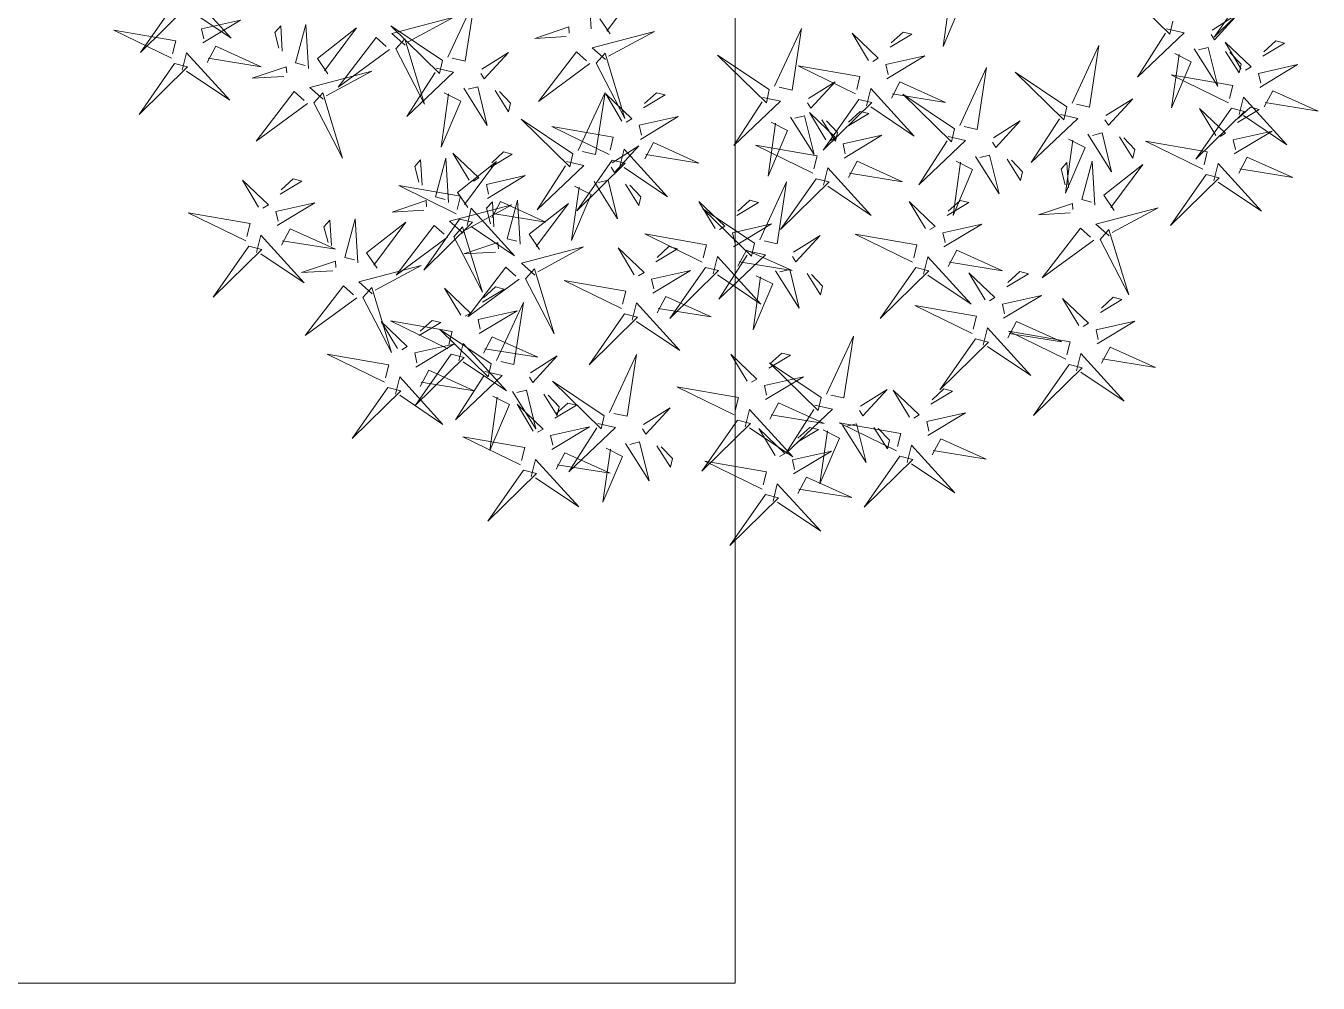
# Model space of a CAD drawing. Header units: metres. Extents: x 2999 to 3109, y 1752 to 1796.
# Drawn here: x 3028.4326 to 3028.8682, y 1762.5536 to 1762.8762 of the extents above; entities that cross this region are included whole.
import ezdxf

# ---------------------------------------------------------------- set-up
doc = ezdxf.new("R2010")
doc.units = ezdxf.units.M
doc.layers.add('PAREDES', color=7, linetype='Continuous')

msp = doc.modelspace()

# ---------------------------------------------------------------- linework, layer by layer
at = {"layer": 'PAREDES', "color": 253, "lineweight": 0}
for p, q in [((3028.67167, 1762.55356), (3028.67167, 1763.15356)), ((3028.48722, 1762.88806), (3028.50183, 1762.87203)), ((3028.62309, 1762.87519), (3028.62219, 1762.89005)), ((3028.6393, 1762.88894), (3028.62846, 1762.87445)), ((3028.80178, 1762.88941), (3028.81821, 1762.87337)), ((3028.84506, 1762.88958), (3028.83306, 1762.8724)), ((3028.83306, 1762.8724), (3028.84944, 1762.8885)), ((3028.48322, 1762.8844), (3028.47122, 1762.86722)), ((3028.57483, 1762.86567), (3028.58388, 1762.8852)), ((3028.58388, 1762.8852), (3028.5807, 1762.86434)), ((3028.74172, 1762.86926), (3028.74424, 1762.88718)), ((3028.74831, 1762.88471), (3028.74172, 1762.86926)), ((3028.47122, 1762.86722), (3028.4876, 1762.88331)), ((3028.50183, 1762.87203), (3028.48723, 1762.88185)), ((3028.55591, 1762.87364), (3028.57689, 1762.87915)), ((3028.57689, 1762.87915), (3028.56141, 1762.87077)), ((3028.83241, 1762.87477), (3028.84141, 1762.88044)), ((3028.84141, 1762.88044), (3028.83321, 1762.87151)), ((3028.48166, 1762.86528), (3028.46232, 1762.87473)), ((3028.46232, 1762.87473), (3028.48311, 1762.87112)), ((3028.50497, 1762.8781), (3028.49185, 1762.87515)), ((3028.49185, 1762.87515), (3028.49258, 1762.87187)), ((3028.49222, 1762.87041), (3028.50497, 1762.8781)), ((3028.5185, 1762.87616), (3028.5165, 1762.87391)), ((3028.51901, 1762.86766), (3028.5185, 1762.87616)), ((3028.52699, 1762.87666), (3028.52352, 1762.86367)), ((3028.52789, 1762.8618), (3028.52699, 1762.87666)), ((3028.53088, 1762.86517), (3028.5441, 1762.87555)), ((3028.5441, 1762.87555), (3028.53326, 1762.86105)), ((3028.57303, 1762.86454), (3028.55561, 1762.87619)), ((3028.55561, 1762.87619), (3028.57203, 1762.86014)), ((3028.60411, 1762.87194), (3028.6156, 1762.87581)), ((3028.6156, 1762.87581), (3028.61573, 1762.87369)), ((3028.62959, 1762.87345), (3028.62608, 1762.87857)), ((3028.68498, 1762.85583), (3028.69403, 1762.87535)), ((3028.69403, 1762.87535), (3028.69085, 1762.8545)), ((3028.81707, 1762.87516), (3028.82294, 1762.87383)), ((3028.81821, 1762.87337), (3028.8192, 1762.87776)), ((3028.48311, 1762.87112), (3028.48202, 1762.86674)), ((3028.5165, 1762.87391), (3028.51789, 1762.86866)), ((3028.53784, 1762.85552), (3028.55067, 1762.87226)), ((3028.55067, 1762.87226), (3028.55405, 1762.86927)), ((3028.56042, 1762.86965), (3028.55591, 1762.87364)), ((3028.56029, 1762.87177), (3028.5573, 1762.8684)), ((3028.56695, 1762.8498), (3028.56029, 1762.87177)), ((3028.61473, 1762.87257), (3028.60411, 1762.87194)), ((3028.62348, 1762.86883), (3028.64445, 1762.87433)), ((3028.64445, 1762.87433), (3028.62898, 1762.86596)), ((3028.71664, 1762.86456), (3028.71115, 1762.87368)), ((3028.71115, 1762.87368), (3028.71992, 1762.8653)), ((3028.72392, 1762.86896), (3028.7312, 1762.87335)), ((3028.72829, 1762.87408), (3028.72428, 1762.87042)), ((3028.7312, 1762.87335), (3028.72829, 1762.87408)), ((3028.82294, 1762.87383), (3028.80722, 1762.85891)), ((3028.80722, 1762.85891), (3028.81674, 1762.8737)), ((3028.83321, 1762.87151), (3028.83208, 1762.87331)), ((3028.84225, 1762.86161), (3028.83677, 1762.87072)), ((3028.83677, 1762.87072), (3028.84553, 1762.86234)), ((3028.84953, 1762.866), (3028.85682, 1762.8704)), ((3028.8539, 1762.87112), (3028.84989, 1762.86746)), ((3028.85682, 1762.8704), (3028.8539, 1762.87112)), ((3028.48531, 1762.86127), (3028.48676, 1762.86711)), ((3028.48676, 1762.86711), (3028.50136, 1762.85109)), ((3028.49369, 1762.86385), (3028.4966, 1762.86933)), ((3028.4966, 1762.86933), (3028.51192, 1762.86242)), ((3028.55517, 1762.86827), (3028.53784, 1762.85552)), ((3028.5573, 1762.8684), (3028.56695, 1762.8498)), ((3028.58624, 1762.86155), (3028.59523, 1762.86721)), ((3028.59523, 1762.86721), (3028.58704, 1762.85828)), ((3028.6054, 1762.85071), (3028.61824, 1762.86745)), ((3028.61824, 1762.86745), (3028.62161, 1762.86445)), ((3028.62798, 1762.86483), (3028.62348, 1762.86883)), ((3028.62785, 1762.86695), (3028.62486, 1762.86358)), ((3028.63451, 1762.84498), (3028.62785, 1762.86695)), ((3028.68318, 1762.85469), (3028.66576, 1762.86634)), ((3028.66576, 1762.86634), (3028.68218, 1762.8503)), ((3028.73559, 1762.86606), (3028.72247, 1762.86312)), ((3028.72284, 1762.85837), (3028.73559, 1762.86606)), ((3028.78523, 1762.85008), (3028.79428, 1762.8696)), ((3028.79428, 1762.8696), (3028.7911, 1762.84875)), ((3028.81876, 1762.84859), (3028.82128, 1762.86651)), ((3028.81981, 1762.86684), (3028.82535, 1762.86404)), ((3028.82635, 1762.86844), (3028.8343, 1762.85585)), ((3028.83108, 1762.86891), (3028.82781, 1762.86811)), ((3028.8343, 1762.85585), (3028.83108, 1762.86891)), ((3028.83695, 1762.86758), (3028.84149, 1762.86039)), ((3028.84216, 1762.86332), (3028.83842, 1762.86725)), ((3028.48275, 1762.86346), (3028.47075, 1762.84628)), ((3028.47075, 1762.84628), (3028.48713, 1762.86237)), ((3028.48713, 1762.86237), (3028.48275, 1762.86346)), ((3028.51192, 1762.86242), (3028.49405, 1762.86531)), ((3028.50891, 1762.85854), (3028.5204, 1762.86242)), ((3028.5204, 1762.86242), (3028.52052, 1762.8603)), ((3028.52352, 1762.86367), (3028.52676, 1762.8628)), ((3028.53439, 1762.86006), (3028.53088, 1762.86517)), ((3028.5709, 1762.86194), (3028.57677, 1762.86061)), ((3028.57203, 1762.86014), (3028.57303, 1762.86454)), ((3028.5807, 1762.86434), (3028.5763, 1762.86534)), ((3028.62274, 1762.86346), (3028.6054, 1762.85071)), ((3028.62486, 1762.86358), (3028.63451, 1762.84498)), ((3028.71228, 1762.85324), (3028.69295, 1762.86269)), ((3028.69295, 1762.86269), (3028.71373, 1762.85908)), ((3028.71992, 1762.8653), (3028.7181, 1762.8642)), ((3028.72247, 1762.86312), (3028.72321, 1762.85983)), ((3028.74736, 1762.84259), (3028.75641, 1762.86212)), ((3028.75641, 1762.86212), (3028.75323, 1762.84126)), ((3028.82535, 1762.86404), (3028.81876, 1762.84859)), ((3028.84149, 1762.86039), (3028.84216, 1762.86332)), ((3028.84553, 1762.86234), (3028.84371, 1762.86124)), ((3028.8612, 1762.86311), (3028.84808, 1762.86016)), ((3028.84845, 1762.85542), (3028.8612, 1762.86311)), ((3028.50136, 1762.85109), (3028.48677, 1762.86091)), ((3028.51953, 1762.85917), (3028.50891, 1762.85854)), ((3028.52828, 1762.85543), (3028.54925, 1762.86094)), ((3028.54925, 1762.86094), (3028.53378, 1762.85256)), ((3028.57677, 1762.86061), (3028.56104, 1762.84568)), ((3028.56104, 1762.84568), (3028.57057, 1762.86048)), ((3028.58704, 1762.85828), (3028.58591, 1762.86008)), ((3028.69639, 1762.8517), (3028.70539, 1762.85737)), ((3028.70539, 1762.85737), (3028.69719, 1762.84844)), ((3028.71373, 1762.85908), (3028.71264, 1762.8547)), ((3028.72431, 1762.85181), (3028.72722, 1762.85729)), ((3028.72722, 1762.85729), (3028.74254, 1762.85039)), ((3028.78343, 1762.84895), (3028.76602, 1762.8606)), ((3028.76602, 1762.8606), (3028.78244, 1762.84455)), ((3028.83789, 1762.85029), (3028.81856, 1762.85973)), ((3028.81856, 1762.85973), (3028.83934, 1762.85613)), ((3028.84808, 1762.86016), (3028.84882, 1762.85688)), ((3028.5102, 1762.83732), (3028.52303, 1762.85406)), ((3028.52303, 1762.85406), (3028.52641, 1762.85106)), ((3028.53278, 1762.85144), (3028.52828, 1762.85543)), ((3028.53265, 1762.85356), (3028.52966, 1762.85019)), ((3028.53931, 1762.83159), (3028.53265, 1762.85356)), ((3028.57259, 1762.83536), (3028.57511, 1762.85328)), ((3028.57364, 1762.85361), (3028.57918, 1762.85082)), ((3028.58017, 1762.85522), (3028.58812, 1762.84263)), ((3028.58491, 1762.85569), (3028.58164, 1762.85488)), ((3028.58812, 1762.84263), (3028.58491, 1762.85569)), ((3028.59078, 1762.85436), (3028.59532, 1762.84716)), ((3028.59599, 1762.85009), (3028.59225, 1762.85402)), ((3028.61876, 1762.83418), (3028.62781, 1762.8537)), ((3028.62781, 1762.8537), (3028.62463, 1762.83285)), ((3028.63352, 1762.84412), (3028.62804, 1762.85323)), ((3028.62804, 1762.85323), (3028.6368, 1762.84485)), ((3028.64517, 1762.85363), (3028.64117, 1762.84997)), ((3028.64809, 1762.85291), (3028.64517, 1762.85363)), ((3028.68218, 1762.8503), (3028.68318, 1762.85469)), ((3028.69085, 1762.8545), (3028.68645, 1762.85549)), ((3028.71593, 1762.84924), (3028.71738, 1762.85508)), ((3028.71738, 1762.85508), (3028.73199, 1762.83905)), ((3028.74254, 1762.85039), (3028.72467, 1762.85327)), ((3028.74556, 1762.84146), (3028.72814, 1762.85311)), ((3028.72814, 1762.85311), (3028.74457, 1762.83706)), ((3028.83934, 1762.85613), (3028.83825, 1762.85175)), ((3028.84992, 1762.84885), (3028.85283, 1762.85433)), ((3028.85283, 1762.85433), (3028.86815, 1762.84743)), ((3028.52754, 1762.85006), (3028.5102, 1762.83732)), ((3028.52966, 1762.85019), (3028.53931, 1762.83159)), ((3028.57918, 1762.85082), (3028.57259, 1762.83536)), ((3028.59532, 1762.84716), (3028.59599, 1762.85009)), ((3028.64081, 1762.84851), (3028.64809, 1762.85291)), ((3028.68692, 1762.85076), (3028.67119, 1762.83584)), ((3028.67119, 1762.83584), (3028.68072, 1762.85063)), ((3028.68105, 1762.85209), (3028.68692, 1762.85076)), ((3028.69719, 1762.84844), (3028.69606, 1762.85024)), ((3028.71338, 1762.85142), (3028.70137, 1762.83424)), ((3028.70137, 1762.83424), (3028.71775, 1762.85033)), ((3028.71775, 1762.85033), (3028.71338, 1762.85142)), ((3028.73199, 1762.83905), (3028.71739, 1762.84887)), ((3028.78244, 1762.84455), (3028.78343, 1762.84895)), ((3028.7911, 1762.84875), (3028.7867, 1762.84975)), ((3028.79664, 1762.84596), (3028.80564, 1762.85162)), ((3028.80564, 1762.85162), (3028.79744, 1762.84269)), ((3028.84534, 1762.84876), (3028.84134, 1762.8451)), ((3028.84154, 1762.84628), (3028.84299, 1762.85212)), ((3028.84299, 1762.85212), (3028.8576, 1762.83609)), ((3028.84826, 1762.84803), (3028.84534, 1762.84876)), ((3028.86815, 1762.84743), (3028.85028, 1762.85031)), ((3028.61696, 1762.83304), (3028.59954, 1762.84469)), ((3028.59954, 1762.84469), (3028.61596, 1762.82865)), ((3028.6368, 1762.84485), (3028.63498, 1762.84375)), ((3028.65248, 1762.84562), (3028.63936, 1762.84267)), ((3028.63973, 1762.83793), (3028.65248, 1762.84562)), ((3028.69033, 1762.84537), (3028.69827, 1762.83278)), ((3028.69506, 1762.84584), (3028.69179, 1762.84504)), ((3028.69827, 1762.83278), (3028.69506, 1762.84584)), ((3028.70218, 1762.83783), (3028.6967, 1762.84694)), ((3028.6967, 1762.84694), (3028.70546, 1762.83856)), ((3028.70093, 1762.84451), (3028.70547, 1762.83732)), ((3028.70947, 1762.84222), (3028.71675, 1762.84661)), ((3028.71383, 1762.84734), (3028.70983, 1762.84368)), ((3028.71675, 1762.84661), (3028.71383, 1762.84734)), ((3028.78717, 1762.84502), (3028.77145, 1762.83009)), ((3028.77145, 1762.83009), (3028.78097, 1762.84488)), ((3028.7813, 1762.84635), (3028.78717, 1762.84502)), ((3028.79744, 1762.84269), (3028.79631, 1762.84449)), ((3028.83899, 1762.84846), (3028.82698, 1762.83129)), ((3028.82698, 1762.83129), (3028.84336, 1762.84738)), ((3028.83369, 1762.83924), (3028.82821, 1762.84835)), ((3028.82821, 1762.84835), (3028.83697, 1762.83998)), ((3028.84336, 1762.84738), (3028.83899, 1762.84846)), ((3028.84098, 1762.84364), (3028.84826, 1762.84803)), ((3028.8576, 1762.83609), (3028.843, 1762.84592)), ((3028.62917, 1762.83279), (3028.60983, 1762.84224)), ((3028.60983, 1762.84224), (3028.63061, 1762.83864)), ((3028.63936, 1762.84267), (3028.64009, 1762.83939)), ((3028.68274, 1762.82552), (3028.68526, 1762.84344)), ((3028.68933, 1762.84097), (3028.68274, 1762.82552)), ((3028.68379, 1762.84377), (3028.68933, 1762.84097)), ((3028.70614, 1762.84025), (3028.7024, 1762.84418)), ((3028.70547, 1762.83732), (3028.70614, 1762.84025)), ((3028.74457, 1762.83706), (3028.74556, 1762.84146)), ((3028.75323, 1762.84126), (3028.74883, 1762.84226)), ((3028.75877, 1762.83847), (3028.76777, 1762.84413)), ((3028.76777, 1762.84413), (3028.75957, 1762.8352)), ((3028.79531, 1762.84009), (3028.79205, 1762.83929)), ((3028.79853, 1762.82704), (3028.79531, 1762.84009)), ((3028.83697, 1762.83998), (3028.83515, 1762.83888)), ((3028.85265, 1762.84074), (3028.83953, 1762.8378)), ((3028.8399, 1762.83305), (3028.85265, 1762.84074)), ((3028.63061, 1762.83864), (3028.62953, 1762.83426)), ((3028.63017, 1762.83005), (3028.63916, 1762.83572)), ((3028.63916, 1762.83572), (3028.63097, 1762.82679)), ((3028.6412, 1762.83136), (3028.6441, 1762.83684)), ((3028.6441, 1762.83684), (3028.65943, 1762.82994)), ((3028.69783, 1762.8265), (3028.67849, 1762.83595)), ((3028.67849, 1762.83595), (3028.69927, 1762.83235)), ((3028.70546, 1762.83856), (3028.70364, 1762.83746)), ((3028.72114, 1762.83933), (3028.70802, 1762.83638)), ((3028.70802, 1762.83638), (3028.70875, 1762.8331)), ((3028.70839, 1762.83164), (3028.72114, 1762.83933)), ((3028.7493, 1762.83753), (3028.73358, 1762.8226)), ((3028.73358, 1762.8226), (3028.7431, 1762.83739)), ((3028.74343, 1762.83886), (3028.7493, 1762.83753)), ((3028.75957, 1762.8352), (3028.75844, 1762.837)), ((3028.78299, 1762.81977), (3028.78551, 1762.83769)), ((3028.78404, 1762.83802), (3028.78958, 1762.83523)), ((3028.79058, 1762.83963), (3028.79853, 1762.82704)), ((3028.80118, 1762.83876), (3028.80572, 1762.83157)), ((3028.80639, 1762.8345), (3028.80265, 1762.83843)), ((3028.82934, 1762.82792), (3028.81, 1762.83737)), ((3028.81, 1762.83737), (3028.83078, 1762.83376)), ((3028.83953, 1762.8378), (3028.84026, 1762.83451)), ((3028.57416, 1762.83155), (3028.57068, 1762.81856)), ((3028.57506, 1762.81669), (3028.57416, 1762.83155)), ((3028.582, 1762.82422), (3028.57652, 1762.83333)), ((3028.57652, 1762.83333), (3028.58528, 1762.82495)), ((3028.58928, 1762.82861), (3028.59657, 1762.833)), ((3028.59365, 1762.83373), (3028.58965, 1762.83007)), ((3028.59657, 1762.833), (3028.59365, 1762.83373)), ((3028.61596, 1762.82865), (3028.61696, 1762.83304)), ((3028.62463, 1762.83285), (3028.62022, 1762.83384)), ((3028.63282, 1762.82879), (3028.63427, 1762.83463)), ((3028.63427, 1762.83463), (3028.64887, 1762.8186)), ((3028.65943, 1762.82994), (3028.64156, 1762.83282)), ((3028.69927, 1762.83235), (3028.69819, 1762.82796)), ((3028.75271, 1762.83214), (3028.76066, 1762.81955)), ((3028.75744, 1762.8326), (3028.75417, 1762.8318)), ((3028.76066, 1762.81955), (3028.75744, 1762.8326)), ((3028.76331, 1762.83127), (3028.76785, 1762.82408)), ((3028.78958, 1762.83523), (3028.78299, 1762.81977)), ((3028.80572, 1762.83157), (3028.80639, 1762.8345)), ((3028.83078, 1762.83376), (3028.8297, 1762.82938)), ((3028.84137, 1762.82649), (3028.84427, 1762.83197)), ((3028.84427, 1762.83197), (3028.85959, 1762.82507)), ((3028.56567, 1762.83104), (3028.56367, 1762.82879)), ((3028.56367, 1762.82879), (3028.56505, 1762.82355)), ((3028.56618, 1762.82255), (3028.56567, 1762.83104)), ((3028.57805, 1762.82006), (3028.59127, 1762.83043)), ((3028.59127, 1762.83043), (3028.58043, 1762.81594)), ((3028.6207, 1762.82911), (3028.60497, 1762.81419)), ((3028.60497, 1762.81419), (3028.61449, 1762.82898)), ((3028.61483, 1762.83044), (3028.6207, 1762.82911)), ((3028.63026, 1762.83097), (3028.61826, 1762.8138)), ((3028.61826, 1762.8138), (3028.63464, 1762.82989)), ((3028.63097, 1762.82679), (3028.62983, 1762.82859)), ((3028.63464, 1762.82989), (3028.63026, 1762.83097)), ((3028.64887, 1762.8186), (3028.63428, 1762.82843)), ((3028.70148, 1762.8225), (3028.70293, 1762.82834)), ((3028.70293, 1762.82834), (3028.71753, 1762.81231)), ((3028.70986, 1762.82507), (3028.71276, 1762.83055)), ((3028.71276, 1762.83055), (3028.72809, 1762.82365)), ((3028.74512, 1762.81228), (3028.74764, 1762.8302)), ((3028.75171, 1762.82774), (3028.74512, 1762.81228)), ((3028.74617, 1762.83053), (3028.75171, 1762.82774)), ((3028.76852, 1762.82701), (3028.76478, 1762.83094)), ((3028.76785, 1762.82408), (3028.76852, 1762.82701)), ((3028.78349, 1762.83011), (3028.78149, 1762.82786)), ((3028.78149, 1762.82786), (3028.78288, 1762.82261)), ((3028.784, 1762.82161), (3028.78349, 1762.83011)), ((3028.79198, 1762.83061), (3028.7885, 1762.81762)), ((3028.79288, 1762.81575), (3028.79198, 1762.83061)), ((3028.79587, 1762.81912), (3028.80909, 1762.8295)), ((3028.80909, 1762.8295), (3028.79825, 1762.815)), ((3028.83299, 1762.82391), (3028.83444, 1762.82976)), ((3028.83444, 1762.82976), (3028.84904, 1762.81373)), ((3028.85959, 1762.82507), (3028.84173, 1762.82795)), ((3028.51106, 1762.81509), (3028.50558, 1762.8242)), ((3028.50558, 1762.8242), (3028.51434, 1762.81582)), ((3028.51835, 1762.81948), (3028.52563, 1762.82387)), ((3028.52271, 1762.8246), (3028.51871, 1762.82094)), ((3028.52563, 1762.82387), (3028.52271, 1762.8246)), ((3028.58528, 1762.82495), (3028.58346, 1762.82385)), ((3028.60095, 1762.82571), (3028.58784, 1762.82277)), ((3028.58784, 1762.82277), (3028.58857, 1762.81948)), ((3028.58821, 1762.81802), (3028.60095, 1762.82571)), ((3028.6241, 1762.82372), (3028.63205, 1762.81113)), ((3028.62884, 1762.82419), (3028.62557, 1762.82339)), ((3028.63205, 1762.81113), (3028.62884, 1762.82419)), ((3028.63471, 1762.82286), (3028.63925, 1762.81567)), ((3028.63991, 1762.8186), (3028.63617, 1762.82253)), ((3028.67996, 1762.80405), (3028.68901, 1762.82357)), ((3028.68901, 1762.82357), (3028.68583, 1762.80272)), ((3028.69892, 1762.82468), (3028.68692, 1762.80751)), ((3028.68692, 1762.80751), (3028.7033, 1762.8236)), ((3028.7033, 1762.8236), (3028.69892, 1762.82468)), ((3028.72809, 1762.82365), (3028.71022, 1762.82653)), ((3028.83043, 1762.8261), (3028.81843, 1762.80892)), ((3028.81843, 1762.80892), (3028.83481, 1762.82501)), ((3028.83481, 1762.82501), (3028.83043, 1762.8261)), ((3028.84904, 1762.81373), (3028.83445, 1762.82355)), ((3028.57764, 1762.81289), (3028.55831, 1762.82234)), ((3028.55831, 1762.82234), (3028.57909, 1762.81874)), ((3028.57068, 1762.81856), (3028.57393, 1762.81769)), ((3028.57909, 1762.81874), (3028.57801, 1762.81435)), ((3028.58156, 1762.81494), (3028.57805, 1762.82006)), ((3028.61652, 1762.80386), (3028.61904, 1762.82179)), ((3028.62311, 1762.81932), (3028.61652, 1762.80386)), ((3028.61757, 1762.82212), (3028.62311, 1762.81932)), ((3028.63925, 1762.81567), (3028.63991, 1762.8186)), ((3028.71753, 1762.81231), (3028.70294, 1762.82214)), ((3028.79938, 1762.81401), (3028.79587, 1762.81912)), ((3028.51434, 1762.81582), (3028.51252, 1762.81472)), ((3028.53002, 1762.81659), (3028.5169, 1762.81364)), ((3028.51727, 1762.8089), (3028.53002, 1762.81659)), ((3028.55608, 1762.81343), (3028.56756, 1762.81731)), ((3028.5667, 1762.81406), (3028.55608, 1762.81343)), ((3028.56756, 1762.81731), (3028.56769, 1762.81519)), ((3028.57544, 1762.81032), (3028.59642, 1762.81583)), ((3028.59642, 1762.81583), (3028.58095, 1762.80745)), ((3028.5813, 1762.80889), (3028.58274, 1762.81473)), ((3028.58274, 1762.81473), (3028.59735, 1762.7987)), ((3028.58984, 1762.81693), (3028.58785, 1762.81469)), ((3028.58785, 1762.81469), (3028.58923, 1762.80944)), ((3028.58968, 1762.81146), (3028.59258, 1762.81694)), ((3028.59036, 1762.80844), (3028.58984, 1762.81693)), ((3028.59258, 1762.81694), (3028.6079, 1762.81004)), ((3028.59833, 1762.81744), (3028.59486, 1762.80445)), ((3028.59923, 1762.80258), (3028.59833, 1762.81744)), ((3028.60223, 1762.80595), (3028.61545, 1762.81633)), ((3028.61545, 1762.81633), (3028.60461, 1762.80183)), ((3028.66494, 1762.80792), (3028.65946, 1762.81703)), ((3028.65946, 1762.81703), (3028.66822, 1762.80865)), ((3028.67816, 1762.80291), (3028.66074, 1762.81456)), ((3028.66074, 1762.81456), (3028.67716, 1762.79852)), ((3028.67222, 1762.81231), (3028.67951, 1762.81671)), ((3028.67659, 1762.81743), (3028.67258, 1762.81377)), ((3028.67951, 1762.81671), (3028.67659, 1762.81743)), ((3028.73583, 1762.80786), (3028.73035, 1762.81697)), ((3028.73035, 1762.81697), (3028.73911, 1762.8086)), ((3028.74312, 1762.81225), (3028.7504, 1762.81665)), ((3028.74748, 1762.81737), (3028.74348, 1762.81372)), ((3028.7504, 1762.81665), (3028.74748, 1762.81737)), ((3028.7739, 1762.81249), (3028.78538, 1762.81637)), ((3028.78538, 1762.81637), (3028.78551, 1762.81425)), ((3028.7885, 1762.81762), (3028.79175, 1762.81675)), ((3028.79327, 1762.80938), (3028.81424, 1762.81489)), ((3028.81424, 1762.81489), (3028.79877, 1762.80651)), ((3028.50671, 1762.80376), (3028.48737, 1762.81321)), ((3028.48737, 1762.81321), (3028.50816, 1762.80961)), ((3028.50816, 1762.80961), (3028.50707, 1762.80522)), ((3028.5169, 1762.81364), (3028.51763, 1762.81036)), ((3028.53508, 1762.81065), (3028.53309, 1762.8084)), ((3028.53559, 1762.80216), (3028.53508, 1762.81065)), ((3028.54357, 1762.81115), (3028.5401, 1762.79816)), ((3028.54447, 1762.79629), (3028.54357, 1762.81115)), ((3028.54746, 1762.79967), (3028.56068, 1762.81004)), ((3028.56068, 1762.81004), (3028.54984, 1762.79555)), ((3028.57874, 1762.81107), (3028.56674, 1762.79389)), ((3028.56674, 1762.79389), (3028.58312, 1762.80999)), ((3028.57995, 1762.80633), (3028.57544, 1762.81032)), ((3028.58312, 1762.80999), (3028.57874, 1762.81107)), ((3028.6079, 1762.81004), (3028.59004, 1762.81292)), ((3028.68389, 1762.80942), (3028.67077, 1762.80647)), ((3028.67115, 1762.80173), (3028.68389, 1762.80942)), ((3028.78452, 1762.81312), (3028.7739, 1762.81249)), ((3028.79777, 1762.80539), (3028.79327, 1762.80938)), ((3028.51036, 1762.79976), (3028.51181, 1762.8056)), ((3028.51181, 1762.8056), (3028.52641, 1762.78957)), ((3028.51874, 1762.80233), (3028.52165, 1762.80781)), ((3028.52165, 1762.80781), (3028.53697, 1762.80091)), ((3028.53309, 1762.8084), (3028.53447, 1762.80316)), ((3028.55737, 1762.7922), (3028.5702, 1762.80894)), ((3028.5702, 1762.80894), (3028.57358, 1762.80595)), ((3028.57982, 1762.80845), (3028.57683, 1762.80508)), ((3028.57683, 1762.80508), (3028.58648, 1762.78648)), ((3028.58648, 1762.78648), (3028.57982, 1762.80845)), ((3028.59735, 1762.7987), (3028.58275, 1762.80853)), ((3028.60573, 1762.80084), (3028.60223, 1762.80595)), ((3028.66058, 1762.7966), (3028.64125, 1762.80604)), ((3028.64125, 1762.80604), (3028.66203, 1762.80244)), ((3028.66822, 1762.80865), (3028.6664, 1762.80756)), ((3028.67077, 1762.80647), (3028.67151, 1762.80319)), ((3028.69136, 1762.79992), (3028.70036, 1762.80559)), ((3028.70036, 1762.80559), (3028.69217, 1762.79666)), ((3028.73148, 1762.79654), (3028.71214, 1762.80599)), ((3028.71214, 1762.80599), (3028.73292, 1762.80238)), ((3028.73911, 1762.8086), (3028.73729, 1762.8075)), ((3028.75479, 1762.80936), (3028.74167, 1762.80641)), ((3028.74167, 1762.80641), (3028.7424, 1762.80313)), ((3028.74204, 1762.80167), (3028.75479, 1762.80936)), ((3028.77519, 1762.79127), (3028.78802, 1762.80801)), ((3028.78802, 1762.80801), (3028.7914, 1762.80501)), ((3028.79764, 1762.80751), (3028.79465, 1762.80414)), ((3028.8043, 1762.78554), (3028.79764, 1762.80751)), ((3028.5078, 1762.80194), (3028.4958, 1762.78477)), ((3028.4958, 1762.78477), (3028.51218, 1762.80086)), ((3028.51218, 1762.80086), (3028.5078, 1762.80194)), ((3028.53697, 1762.80091), (3028.5191, 1762.80379)), ((3028.57471, 1762.80495), (3028.55737, 1762.7922)), ((3028.58026, 1762.79932), (3028.59174, 1762.8032)), ((3028.59174, 1762.8032), (3028.59187, 1762.80108)), ((3028.59486, 1762.80445), (3028.59811, 1762.80358)), ((3028.59962, 1762.79621), (3028.62059, 1762.80172)), ((3028.62059, 1762.80172), (3028.60512, 1762.79334)), ((3028.63768, 1762.79228), (3028.6322, 1762.80139)), ((3028.6322, 1762.80139), (3028.64096, 1762.79302)), ((3028.64497, 1762.79667), (3028.65225, 1762.80107)), ((3028.64933, 1762.80179), (3028.64533, 1762.79814)), ((3028.65225, 1762.80107), (3028.64933, 1762.80179)), ((3028.66203, 1762.80244), (3028.66094, 1762.79806)), ((3028.67716, 1762.79852), (3028.67816, 1762.80291)), ((3028.68583, 1762.80272), (3028.68142, 1762.80371)), ((3028.73292, 1762.80238), (3028.73184, 1762.798)), ((3028.79253, 1762.80401), (3028.77519, 1762.79127)), ((3028.79465, 1762.80414), (3028.8043, 1762.78554)), ((3028.52641, 1762.78957), (3028.51182, 1762.7994)), ((3028.5255, 1762.79304), (3028.53698, 1762.79691)), ((3028.53698, 1762.79691), (3028.53711, 1762.79479)), ((3028.5401, 1762.79816), (3028.54335, 1762.79729)), ((3028.55097, 1762.79455), (3028.54746, 1762.79967)), ((3028.59087, 1762.79995), (3028.58026, 1762.79932)), ((3028.66423, 1762.79259), (3028.66568, 1762.79843)), ((3028.66568, 1762.79843), (3028.68029, 1762.78241)), ((3028.68189, 1762.79898), (3028.66617, 1762.78405)), ((3028.66617, 1762.78405), (3028.67569, 1762.79885)), ((3028.67261, 1762.79516), (3028.67552, 1762.80064)), ((3028.69084, 1762.79374), (3028.67298, 1762.79662)), ((3028.67552, 1762.80064), (3028.69084, 1762.79374)), ((3028.67602, 1762.80031), (3028.68189, 1762.79898)), ((3028.69217, 1762.79666), (3028.69103, 1762.79845)), ((3028.73513, 1762.79253), (3028.73658, 1762.79837)), ((3028.73658, 1762.79837), (3028.75118, 1762.78235)), ((3028.74351, 1762.7951), (3028.74641, 1762.80058)), ((3028.76174, 1762.79368), (3028.74387, 1762.79656)), ((3028.74641, 1762.80058), (3028.76174, 1762.79368)), ((3028.53611, 1762.79367), (3028.5255, 1762.79304)), ((3028.54486, 1762.78993), (3028.56583, 1762.79543)), ((3028.56583, 1762.79543), (3028.55036, 1762.78706)), ((3028.58154, 1762.77809), (3028.59438, 1762.79484)), ((3028.59438, 1762.79484), (3028.59776, 1762.79184)), ((3028.60412, 1762.79222), (3028.59962, 1762.79621)), ((3028.604, 1762.79434), (3028.601, 1762.79097)), ((3028.61065, 1762.77237), (3028.604, 1762.79434)), ((3028.64096, 1762.79302), (3028.63914, 1762.79192)), ((3028.65663, 1762.79378), (3028.64352, 1762.79083)), ((3028.64389, 1762.78609), (3028.65663, 1762.79378)), ((3028.66168, 1762.79477), (3028.64968, 1762.7776)), ((3028.64968, 1762.7776), (3028.66605, 1762.79369)), ((3028.66605, 1762.79369), (3028.66168, 1762.79477)), ((3028.68029, 1762.78241), (3028.66569, 1762.79223)), ((3028.67877, 1762.79199), (3028.68431, 1762.78919)), ((3028.6853, 1762.79359), (3028.69325, 1762.781)), ((3028.69004, 1762.79406), (3028.68677, 1762.79326)), ((3028.69325, 1762.781), (3028.69004, 1762.79406)), ((3028.69591, 1762.79273), (3028.70045, 1762.78554)), ((3028.70111, 1762.78847), (3028.69737, 1762.7924)), ((3028.73257, 1762.79472), (3028.72057, 1762.77754)), ((3028.72057, 1762.77754), (3028.73695, 1762.79363)), ((3028.73695, 1762.79363), (3028.73257, 1762.79472)), ((3028.75118, 1762.78235), (3028.73659, 1762.79217)), ((3028.75592, 1762.78386), (3028.75044, 1762.79297)), ((3028.75044, 1762.79297), (3028.7592, 1762.78459)), ((3028.7632, 1762.78825), (3028.77049, 1762.79264)), ((3028.76757, 1762.79337), (3028.76357, 1762.78971)), ((3028.77049, 1762.79264), (3028.76757, 1762.79337)), ((3028.52678, 1762.77181), (3028.53962, 1762.78855)), ((3028.53962, 1762.78855), (3028.54299, 1762.78555)), ((3028.54936, 1762.78593), (3028.54486, 1762.78993)), ((3028.54923, 1762.78806), (3028.54624, 1762.78468)), ((3028.55589, 1762.76608), (3028.54923, 1762.78806)), ((3028.57921, 1762.77867), (3028.57373, 1762.78778)), ((3028.57373, 1762.78778), (3028.58249, 1762.7794)), ((3028.59888, 1762.79084), (3028.58154, 1762.77809)), ((3028.59086, 1762.78818), (3028.58686, 1762.78452)), ((3028.59378, 1762.78746), (3028.59086, 1762.78818)), ((3028.601, 1762.79097), (3028.61065, 1762.77237)), ((3028.63332, 1762.78096), (3028.61399, 1762.79041)), ((3028.61399, 1762.79041), (3028.63477, 1762.7868)), ((3028.64352, 1762.79083), (3028.64425, 1762.78755)), ((3028.67772, 1762.77373), (3028.68023, 1762.79166)), ((3028.68431, 1762.78919), (3028.67772, 1762.77373)), ((3028.70045, 1762.78554), (3028.70111, 1762.78847)), ((3028.54412, 1762.78456), (3028.52678, 1762.77181)), ((3028.54624, 1762.78468), (3028.55589, 1762.76608)), ((3028.58649, 1762.78306), (3028.59378, 1762.78746)), ((3028.63477, 1762.7868), (3028.63369, 1762.78242)), ((3028.64536, 1762.77952), (3028.64826, 1762.785)), ((3028.64826, 1762.785), (3028.66358, 1762.7781)), ((3028.7592, 1762.78459), (3028.75738, 1762.78349)), ((3028.77487, 1762.78536), (3028.76175, 1762.78241)), ((3028.76213, 1762.77766), (3028.77487, 1762.78536)), ((3028.78747, 1762.77522), (3028.78199, 1762.78433)), ((3028.78199, 1762.78433), (3028.79075, 1762.77595)), ((3028.79475, 1762.77961), (3028.80204, 1762.784)), ((3028.79912, 1762.78473), (3028.79511, 1762.78107)), ((3028.80204, 1762.784), (3028.79912, 1762.78473)), ((3028.58249, 1762.7794), (3028.58067, 1762.77831)), ((3028.59816, 1762.78017), (3028.58505, 1762.77722)), ((3028.58542, 1762.77248), (3028.59816, 1762.78017)), ((3028.59124, 1762.76342), (3028.60029, 1762.78294)), ((3028.60029, 1762.78294), (3028.59711, 1762.76209)), ((3028.63442, 1762.77914), (3028.62242, 1762.76196)), ((3028.6388, 1762.77805), (3028.63442, 1762.77914)), ((3028.63698, 1762.77695), (3028.63842, 1762.78279)), ((3028.63842, 1762.78279), (3028.65303, 1762.76677)), ((3028.66358, 1762.7781), (3028.64572, 1762.78098)), ((3028.75156, 1762.77253), (3028.73223, 1762.78198)), ((3028.73223, 1762.78198), (3028.75301, 1762.77838)), ((3028.76175, 1762.78241), (3028.76249, 1762.77913)), ((3028.55785, 1762.7674), (3028.55237, 1762.77652)), ((3028.55237, 1762.77652), (3028.56113, 1762.76814)), ((3028.57485, 1762.76735), (3028.55552, 1762.77679)), ((3028.55552, 1762.77679), (3028.5763, 1762.77319)), ((3028.56514, 1762.7718), (3028.57242, 1762.77619)), ((3028.5695, 1762.77692), (3028.5655, 1762.77326)), ((3028.57242, 1762.77619), (3028.5695, 1762.77692)), ((3028.58505, 1762.77722), (3028.58578, 1762.77394)), ((3028.62242, 1762.76196), (3028.6388, 1762.77805)), ((3028.65303, 1762.76677), (3028.63843, 1762.77659)), ((3028.75301, 1762.77838), (3028.75193, 1762.77399)), ((3028.76359, 1762.7711), (3028.7665, 1762.77658)), ((3028.7665, 1762.77658), (3028.78182, 1762.76968)), ((3028.79075, 1762.77595), (3028.78893, 1762.77485)), ((3028.80642, 1762.77671), (3028.7933, 1762.77377)), ((3028.79368, 1762.76902), (3028.80642, 1762.77671)), ((3028.58944, 1762.76229), (3028.57202, 1762.77394)), ((3028.57202, 1762.77394), (3028.58844, 1762.75789)), ((3028.5763, 1762.77319), (3028.57522, 1762.76881)), ((3028.58689, 1762.76591), (3028.58979, 1762.77139)), ((3028.58979, 1762.77139), (3028.60511, 1762.76449)), ((3028.70248, 1762.7521), (3028.71153, 1762.77162)), ((3028.71153, 1762.77162), (3028.70835, 1762.75077)), ((3028.75266, 1762.77071), (3028.74066, 1762.75354)), ((3028.75704, 1762.76963), (3028.75266, 1762.77071)), ((3028.75521, 1762.76853), (3028.75666, 1762.77437)), ((3028.75666, 1762.77437), (3028.77127, 1762.75834)), ((3028.78311, 1762.76389), (3028.76378, 1762.77334)), ((3028.76378, 1762.77334), (3028.78456, 1762.76974)), ((3028.78182, 1762.76968), (3028.76396, 1762.77256)), ((3028.7933, 1762.77377), (3028.79404, 1762.77048)), ((3028.56113, 1762.76814), (3028.55931, 1762.76704)), ((3028.5768, 1762.7689), (3028.56369, 1762.76596)), ((3028.56369, 1762.76596), (3028.56442, 1762.76267)), ((3028.56406, 1762.76121), (3028.5768, 1762.7689)), ((3028.57851, 1762.76334), (3028.57995, 1762.76918)), ((3028.57995, 1762.76918), (3028.59456, 1762.75316)), ((3028.60511, 1762.76449), (3028.58725, 1762.76737)), ((3028.68736, 1762.76592), (3028.68336, 1762.76226)), ((3028.69028, 1762.7652), (3028.68736, 1762.76592)), ((3028.74066, 1762.75354), (3028.75704, 1762.76963)), ((3028.77127, 1762.75834), (3028.75667, 1762.76817)), ((3028.78456, 1762.76974), (3028.78347, 1762.76535)), ((3028.79514, 1762.76246), (3028.79805, 1762.76794)), ((3028.79805, 1762.76794), (3028.81337, 1762.76104)), ((3028.5535, 1762.75608), (3028.53416, 1762.76553)), ((3028.53416, 1762.76553), (3028.55494, 1762.76192)), ((3028.55494, 1762.76192), (3028.55386, 1762.75754)), ((3028.57595, 1762.76552), (3028.56395, 1762.74835)), ((3028.56395, 1762.74835), (3028.58033, 1762.76444)), ((3028.58033, 1762.76444), (3028.57595, 1762.76552)), ((3028.59456, 1762.75316), (3028.57996, 1762.76298)), ((3028.58844, 1762.75789), (3028.58944, 1762.76229)), ((3028.59711, 1762.76209), (3028.5927, 1762.76309)), ((3028.60264, 1762.7593), (3028.61164, 1762.76496)), ((3028.61164, 1762.76496), (3028.60345, 1762.75603)), ((3028.62935, 1762.74592), (3028.6384, 1762.76545)), ((3028.6384, 1762.76545), (3028.63522, 1762.74459)), ((3028.67571, 1762.75641), (3028.67023, 1762.76552)), ((3028.67023, 1762.76552), (3028.67899, 1762.75715)), ((3028.68299, 1762.7608), (3028.69028, 1762.7652)), ((3028.70068, 1762.75097), (3028.68326, 1762.76262)), ((3028.68326, 1762.76262), (3028.69969, 1762.74657)), ((3028.78421, 1762.76207), (3028.77221, 1762.74489)), ((3028.78858, 1762.76099), (3028.78421, 1762.76207)), ((3028.78676, 1762.75989), (3028.78821, 1762.76573)), ((3028.78821, 1762.76573), (3028.80282, 1762.7497)), ((3028.81337, 1762.76104), (3028.79551, 1762.76392)), ((3028.55715, 1762.75208), (3028.5586, 1762.75792)), ((3028.5586, 1762.75792), (3028.5732, 1762.74189)), ((3028.56553, 1762.75465), (3028.56843, 1762.76013)), ((3028.56843, 1762.76013), (3028.58375, 1762.75323)), ((3028.59317, 1762.75836), (3028.57745, 1762.74343)), ((3028.57745, 1762.74343), (3028.58697, 1762.75822)), ((3028.5873, 1762.75969), (3028.59317, 1762.75836)), ((3028.60345, 1762.75603), (3028.60231, 1762.75783)), ((3028.67899, 1762.75715), (3028.67717, 1762.75605)), ((3028.69466, 1762.75791), (3028.68155, 1762.75496)), ((3028.68192, 1762.75022), (3028.69466, 1762.75791)), ((3028.77221, 1762.74489), (3028.78858, 1762.76099)), ((3028.80282, 1762.7497), (3028.78822, 1762.75953)), ((3028.55459, 1762.75426), (3028.54259, 1762.73708)), ((3028.54259, 1762.73708), (3028.55897, 1762.75317)), ((3028.55897, 1762.75317), (3028.55459, 1762.75426)), ((3028.58375, 1762.75323), (3028.56589, 1762.75611)), ((3028.59658, 1762.75297), (3028.60453, 1762.74038)), ((3028.60132, 1762.75343), (3028.59805, 1762.75263)), ((3028.60453, 1762.74038), (3028.60132, 1762.75343)), ((3028.62755, 1762.74479), (3028.61014, 1762.75644)), ((3028.61014, 1762.75644), (3028.62656, 1762.74039)), ((3028.67135, 1762.74509), (3028.65202, 1762.75453)), ((3028.65202, 1762.75453), (3028.6728, 1762.75093)), ((3028.68155, 1762.75496), (3028.68228, 1762.75168)), ((3028.71389, 1762.74797), (3028.72289, 1762.75364)), ((3028.72289, 1762.75364), (3028.71469, 1762.74471)), ((3028.73038, 1762.74432), (3028.7249, 1762.75343)), ((3028.7249, 1762.75343), (3028.73366, 1762.74506)), ((3028.73767, 1762.74872), (3028.74495, 1762.75311)), ((3028.74203, 1762.75384), (3028.73803, 1762.75018)), ((3028.74495, 1762.75311), (3028.74203, 1762.75384)), ((3028.5732, 1762.74189), (3028.55861, 1762.75171)), ((3028.589, 1762.73311), (3028.59151, 1762.75103)), ((3028.59558, 1762.74857), (3028.589, 1762.73311)), ((3028.59005, 1762.75136), (3028.59558, 1762.74857)), ((3028.60363, 1762.73957), (3028.59815, 1762.74868)), ((3028.59815, 1762.74868), (3028.60691, 1762.74031)), ((3028.60719, 1762.7521), (3028.61173, 1762.74491)), ((3028.61239, 1762.74784), (3028.60865, 1762.75177)), ((3028.61528, 1762.74908), (3028.61128, 1762.74543)), ((3028.6182, 1762.74836), (3028.61528, 1762.74908)), ((3028.6728, 1762.75093), (3028.67172, 1762.74655)), ((3028.68339, 1762.74365), (3028.68629, 1762.74913)), ((3028.68629, 1762.74913), (3028.70161, 1762.74223)), ((3028.69969, 1762.74657), (3028.70068, 1762.75097)), ((3028.70835, 1762.75077), (3028.70395, 1762.75177)), ((3028.61092, 1762.74396), (3028.6182, 1762.74836)), ((3028.61173, 1762.74491), (3028.61239, 1762.74784)), ((3028.62656, 1762.74039), (3028.62755, 1762.74479)), ((3028.63522, 1762.74459), (3028.63082, 1762.74559)), ((3028.64076, 1762.7418), (3028.64976, 1762.74746)), ((3028.64976, 1762.74746), (3028.64156, 1762.73853)), ((3028.67501, 1762.74108), (3028.67645, 1762.74692)), ((3028.67645, 1762.74692), (3028.69106, 1762.7309)), ((3028.70161, 1762.74223), (3028.68375, 1762.74511)), ((3028.70442, 1762.74704), (3028.6887, 1762.73211)), ((3028.6887, 1762.73211), (3028.69822, 1762.7469)), ((3028.69855, 1762.74837), (3028.70442, 1762.74704)), ((3028.71469, 1762.74471), (3028.71356, 1762.74651)), ((3028.73366, 1762.74506), (3028.73184, 1762.74396)), ((3028.74934, 1762.74582), (3028.73622, 1762.74288)), ((3028.73659, 1762.73813), (3028.74934, 1762.74582)), ((3028.60691, 1762.74031), (3028.60509, 1762.73921)), ((3028.62259, 1762.74107), (3028.60947, 1762.73812)), ((3028.60984, 1762.73338), (3028.62259, 1762.74107)), ((3028.63129, 1762.74086), (3028.61557, 1762.72593)), ((3028.61557, 1762.72593), (3028.62509, 1762.74073)), ((3028.62542, 1762.74219), (3028.63129, 1762.74086)), ((3028.64156, 1762.73853), (3028.64043, 1762.74033)), ((3028.67245, 1762.74327), (3028.66045, 1762.72609)), ((3028.66045, 1762.72609), (3028.67683, 1762.74218)), ((3028.67683, 1762.74218), (3028.67245, 1762.74327)), ((3028.69106, 1762.7309), (3028.67646, 1762.74072)), ((3028.68514, 1762.73137), (3028.67966, 1762.74048)), ((3028.67966, 1762.74048), (3028.68842, 1762.7321)), ((3028.69243, 1762.73576), (3028.69971, 1762.74015)), ((3028.69679, 1762.74088), (3028.69279, 1762.73722)), ((3028.69971, 1762.74015), (3028.69679, 1762.74088)), ((3028.70024, 1762.72179), (3028.70276, 1762.73971)), ((3028.70129, 1762.74004), (3028.70683, 1762.73725)), ((3028.72603, 1762.733), (3028.70669, 1762.74245)), ((3028.70669, 1762.74245), (3028.72748, 1762.73884)), ((3028.70783, 1762.74164), (3028.71577, 1762.72906)), ((3028.71256, 1762.74211), (3028.70929, 1762.74131)), ((3028.71577, 1762.72906), (3028.71256, 1762.74211)), ((3028.71843, 1762.74078), (3028.72297, 1762.73359)), ((3028.72364, 1762.73652), (3028.7199, 1762.74045)), ((3028.73622, 1762.74288), (3028.73695, 1762.73959)), ((3028.59928, 1762.72825), (3028.57994, 1762.7377)), ((3028.57994, 1762.7377), (3028.60073, 1762.73409)), ((3028.60947, 1762.73812), (3028.6102, 1762.73484)), ((3028.6347, 1762.73547), (3028.64265, 1762.72288)), ((3028.63943, 1762.73594), (3028.63617, 1762.73513)), ((3028.64265, 1762.72288), (3028.63943, 1762.73594)), ((3028.70683, 1762.73725), (3028.70024, 1762.72179)), ((3028.72297, 1762.73359), (3028.72364, 1762.73652)), ((3028.72748, 1762.73884), (3028.72639, 1762.73446)), ((3028.73806, 1762.73157), (3028.74097, 1762.73705)), ((3028.74097, 1762.73705), (3028.75629, 1762.73015)), ((3028.60073, 1762.73409), (3028.59964, 1762.72971)), ((3028.61131, 1762.72681), (3028.61422, 1762.73229)), ((3028.61422, 1762.73229), (3028.62954, 1762.72539)), ((3028.62712, 1762.71561), (3028.62963, 1762.73353)), ((3028.6337, 1762.73107), (3028.62712, 1762.71561)), ((3028.62816, 1762.73387), (3028.6337, 1762.73107)), ((3028.6453, 1762.73461), (3028.64985, 1762.72741)), ((3028.65051, 1762.73034), (3028.64677, 1762.73427)), ((3028.68842, 1762.7321), (3028.6866, 1762.731)), ((3028.70409, 1762.73287), (3028.69098, 1762.72992)), ((3028.69135, 1762.72518), (3028.70409, 1762.73287)), ((3028.72712, 1762.73118), (3028.71512, 1762.714)), ((3028.7315, 1762.73009), (3028.72712, 1762.73118)), ((3028.72968, 1762.729), (3028.73113, 1762.73484)), ((3028.73113, 1762.73484), (3028.74573, 1762.71881)), ((3028.75629, 1762.73015), (3028.73842, 1762.73303)), ((3028.60293, 1762.72424), (3028.60438, 1762.73008)), ((3028.60438, 1762.73008), (3028.61898, 1762.71406)), ((3028.62954, 1762.72539), (3028.61167, 1762.72827)), ((3028.64985, 1762.72741), (3028.65051, 1762.73034)), ((3028.68078, 1762.72004), (3028.66145, 1762.72949)), ((3028.66145, 1762.72949), (3028.68223, 1762.72589)), ((3028.69098, 1762.72992), (3028.69171, 1762.72664)), ((3028.71512, 1762.714), (3028.7315, 1762.73009)), ((3028.74573, 1762.71881), (3028.73114, 1762.72863)), ((3028.60037, 1762.72643), (3028.58837, 1762.70925)), ((3028.58837, 1762.70925), (3028.60475, 1762.72534)), ((3028.60475, 1762.72534), (3028.60037, 1762.72643)), ((3028.61898, 1762.71406), (3028.60439, 1762.72388)), ((3028.68223, 1762.72589), (3028.68115, 1762.7215)), ((3028.69282, 1762.71861), (3028.69572, 1762.72409)), ((3028.69572, 1762.72409), (3028.71104, 1762.71719)), ((3028.68188, 1762.71822), (3028.66988, 1762.70105)), ((3028.68626, 1762.71714), (3028.68188, 1762.71822)), ((3028.68444, 1762.71604), (3028.68588, 1762.72188)), ((3028.68588, 1762.72188), (3028.70049, 1762.70585)), ((3028.71104, 1762.71719), (3028.69318, 1762.72007)), ((3028.66988, 1762.70105), (3028.68626, 1762.71714)), ((3028.70049, 1762.70585), (3028.68589, 1762.71568)), ((3027.26894, 1762.55356), (3028.67167, 1762.55356))]:
    msp.add_line(p, q, dxfattribs=at)

doc.saveas('drawing.dxf')
